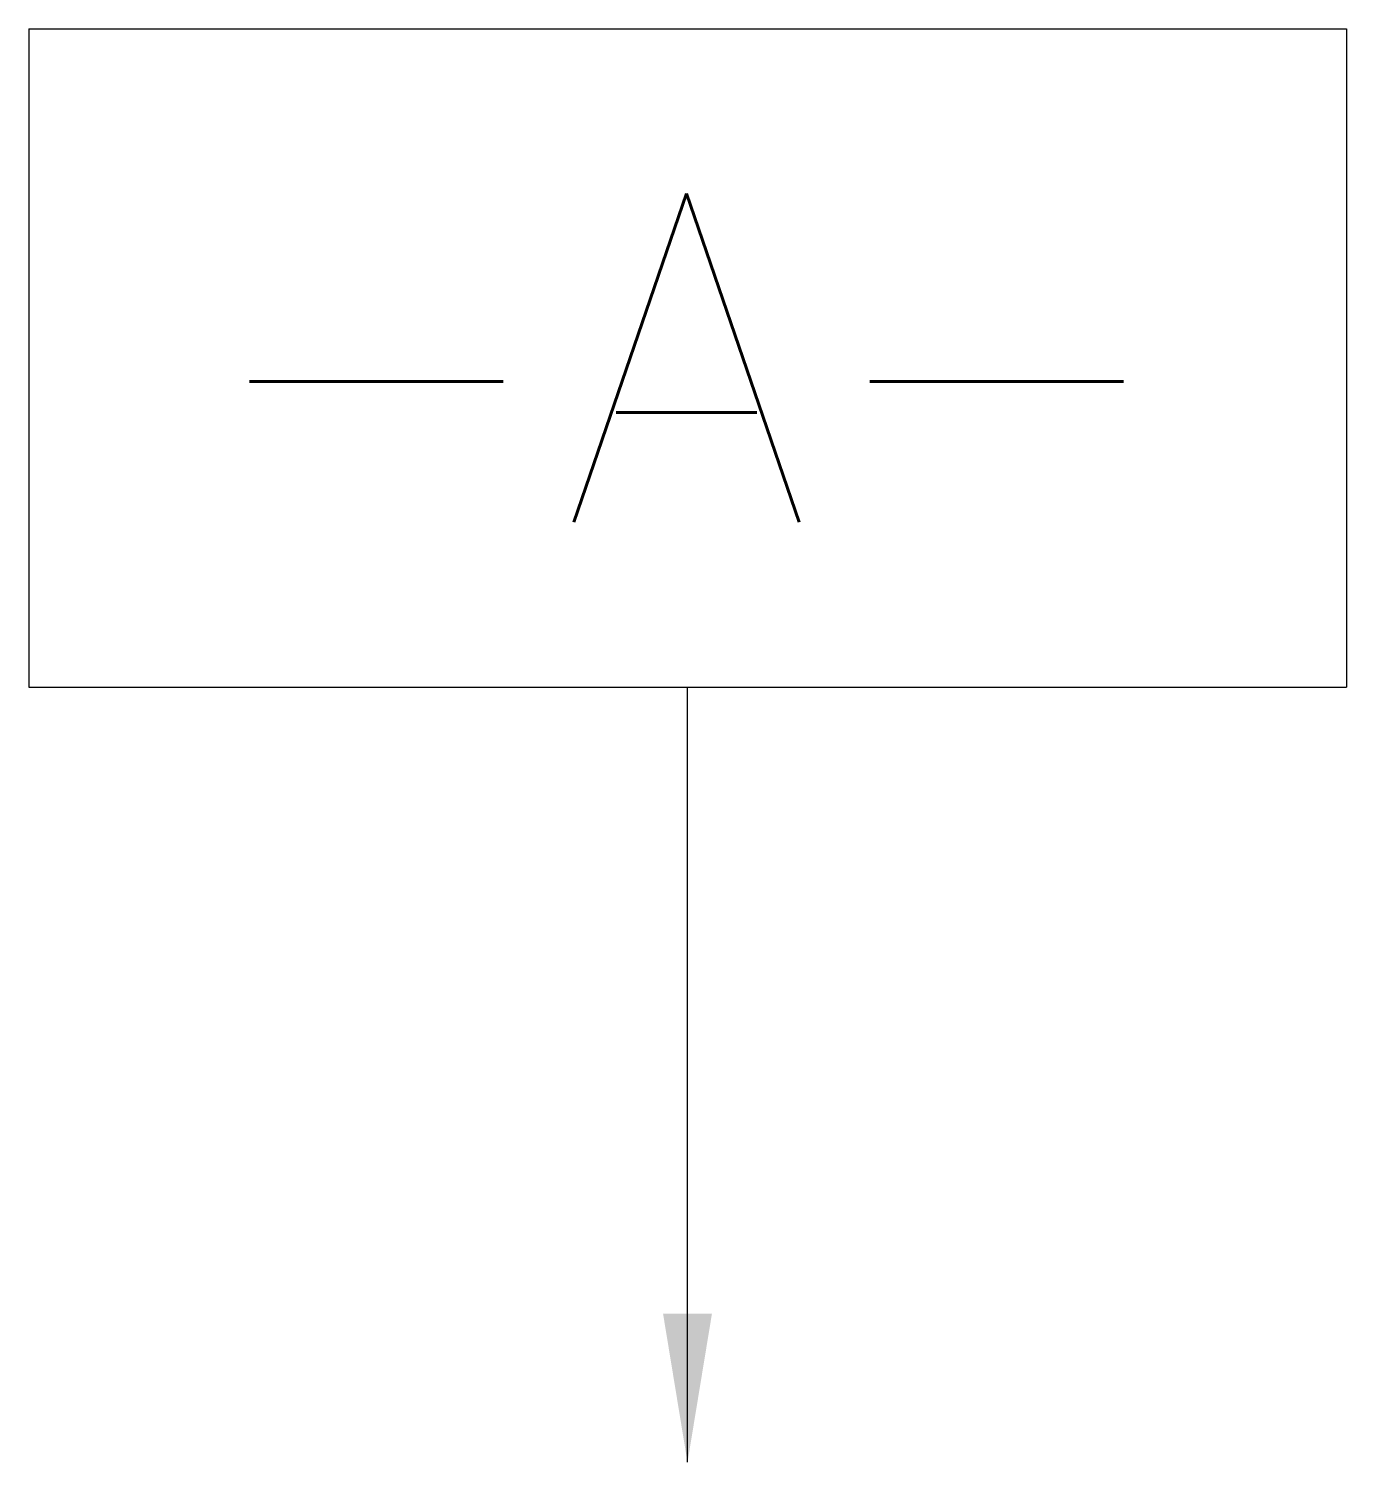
# Model space of a CAD drawing. Header units: millimetres. Extents: x -0.53 to 0.53, y 0 to 1.16.
import ezdxf
from ezdxf.enums import TextEntityAlignment as Align

# ---------------------------------------------------------------- set-up
doc = ezdxf.new("R2010")
doc.units = ezdxf.units.MM
doc.header["$MEASUREMENT"] = 0
doc.layers.add('DIM', color=1, linetype='Continuous')
doc.layers.add('TEXT', color=2, linetype='Continuous')
doc.styles.add('ROMANS', font='romans')
doc.styles.get("Standard").update_dxf_attribs({"font": 'ROMANS.SHX'})
doc.dimstyles.new('AM_ANSI$7', dxfattribs={"dimtxt": 0.12, "dimasz": 0.12, "dimexe": 0.1, "dimexo": 0.05, "dimgap": 0.06, "dimtad": 0, "dimtih": 1, "dimtoh": 1, "dimdec": 4, "dimzin": 7, "dimdsep": 46, "dimtxsty": 'Standard', "dimcen": 0, "dimclrd": 256, "dimclre": 256, "dimclrt": 2, "dimadec": 0, "dimazin": 2, "dimtp": 0.1, "dimtm": 0.1, "dimtfac": 0.71, "dimtdec": 4, "dimtofl": 0, "dimtmove": 0, "dimatfit": 3, "dimfxl": 1, "dimtolj": 1, "dimtzin": 7, "dimlwd": -1, "dimlwe": -1, "dimarcsym": 1})

msp = doc.modelspace()

# ---------------------------------------------------------------- linework, layer by layer
at = {"color": 1}
msp.add_line((-0.5312, 0.6255), (0.5313, 0.6255), dxfattribs=at)
at = {"layer": 'DIM'}
for p, q in [((-0.5312, 1.1567), (0.5313, 1.1567)), ((-0.5312, 1.1567), (-0.5312, 0.6255)), ((0.5313, 1.1567), (0.5313, 0.6255))]:
    msp.add_line(p, q, dxfattribs=at)

# ---------------------------------------------------------------- texts
at = {"layer": 'TEXT', "style": 'ROMANS'}
msp.add_attdef('-A-', text='-A-', height=0.2652, dxfattribs=at).set_placement((-0.0008, 0.8911), align=Align.MIDDLE_CENTER)

# ---------------------------------------------------------------- leaders
at = {"color": 1}
msp.add_leader([(0, 0), (0, 0.6255)], dimstyle='AM_ANSI$7', override={"dimgap": 0.06, "dimtad": 0, "dimclrd": 1}, dxfattribs=at)

doc.saveas('drawing.dxf')
